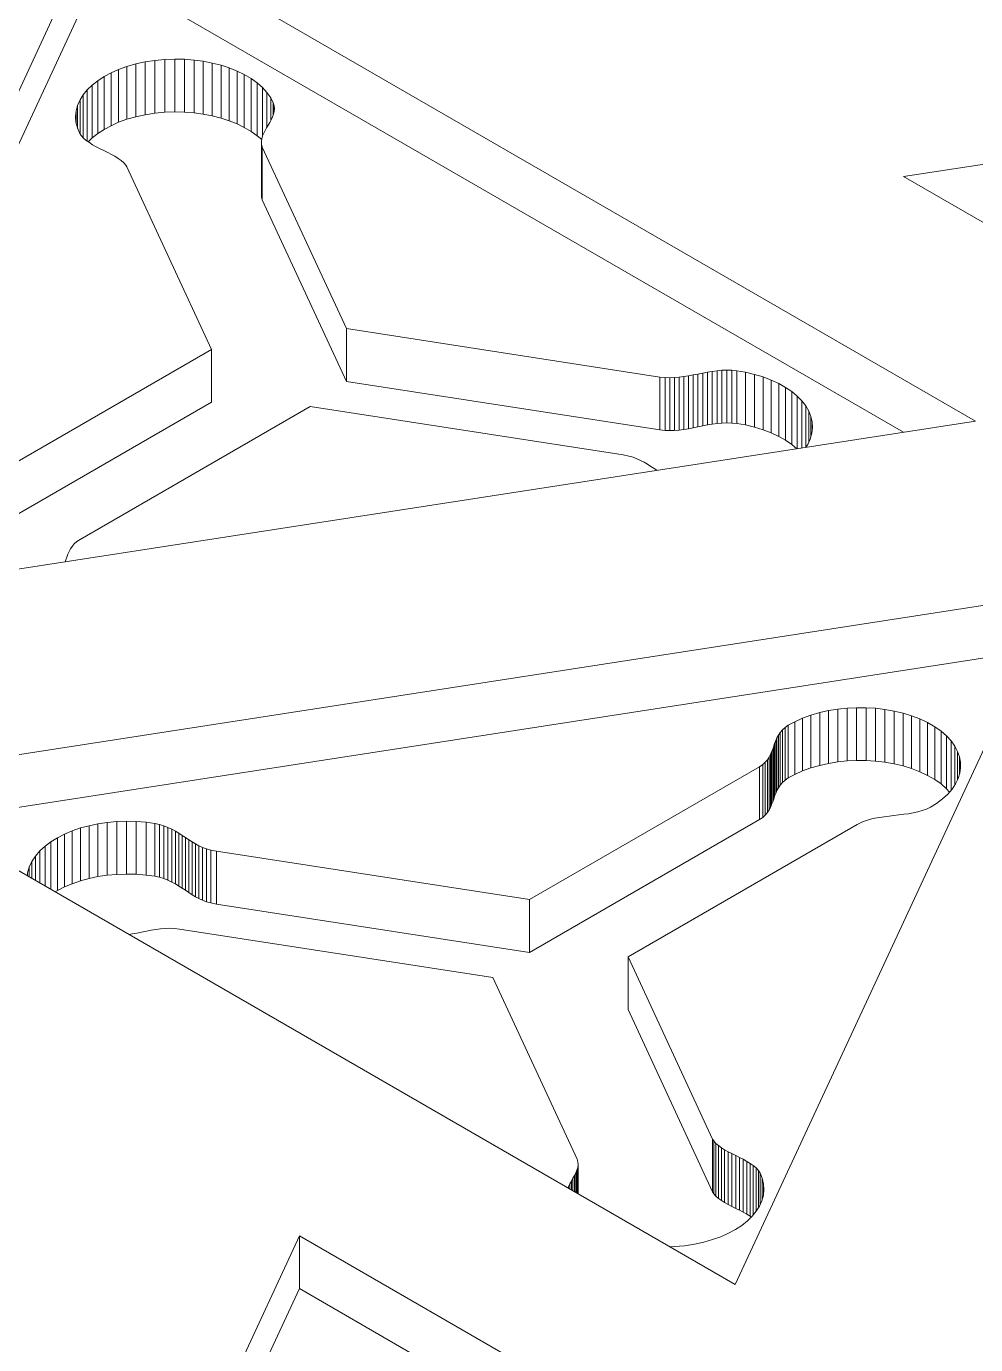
# Model space of a CAD drawing. Header units: inches. Extents: x 2.5 to 18.9, y 2.6 to 12.3.
# Drawn here: x 8.834 to 9.751, y 5.947 to 7.22 of the extents above; entities that cross this region are included whole.
import ezdxf

# ---------------------------------------------------------------- set-up
doc = ezdxf.new("R2010")
doc.units = ezdxf.units.IN
doc.header["$MEASUREMENT"] = 0

# ---------------------------------------------------------------- blocks, each defined once
blk = doc.blocks.new('A$C39963D99')
at = {"color": 0, "linetype": 'Continuous', "lineweight": 0, "extrusion": (3.33067e-16, 0.816497, 0.57735)}
for p, q in [((11.731, -3.9407), (12.0404, -3.2738)), ((12.0404, -3.2738), (12.8861, -3.762)), ((12.0404, -3.3248), (11.7565, -3.9367)), ((12.8164, -3.7728), (12.0404, -3.3248)), ((12.8165, -3.5259), (13.9716, -3.3472)), ((12.103, -3.4127), (12.1125, -3.4124)), ((12.1125, -3.4634), (12.1125, -3.4124)), ((12.1125, -3.4124), (12.1219, -3.4126)), ((12.1219, -3.4636), (12.1219, -3.4126)), ((12.1219, -3.4126), (12.1311, -3.4133)), ((12.051, -3.4257), (12.0583, -3.4224)), ((12.0583, -3.4224), (12.0663, -3.4195)), ((12.0583, -3.4734), (12.0583, -3.4224)), ((12.0663, -3.4195), (12.0748, -3.4171)), ((12.0663, -3.4705), (12.0663, -3.4195)), ((12.0748, -3.4171), (12.0839, -3.4151)), ((12.0748, -3.4681), (12.0748, -3.4171)), ((12.0839, -3.4151), (12.0934, -3.4136)), ((12.0839, -3.4661), (12.0839, -3.4151)), ((12.0934, -3.4136), (12.103, -3.4127)), ((12.0934, -3.4646), (12.0934, -3.4136)), ((12.103, -3.4637), (12.103, -3.4127)), ((12.1311, -3.4643), (12.1311, -3.4133)), ((12.1311, -3.4133), (12.1401, -3.4145)), ((12.1401, -3.4655), (12.1401, -3.4145)), ((12.1401, -3.4145), (12.1488, -3.4162)), ((12.1488, -3.4672), (12.1488, -3.4162)), ((12.1488, -3.4162), (12.1572, -3.4183)), ((12.1572, -3.4693), (12.1572, -3.4183)), ((12.1572, -3.4183), (12.1652, -3.4209)), ((12.1652, -3.4719), (12.1652, -3.4209)), ((12.1652, -3.4209), (12.1727, -3.4239)), ((12.1727, -3.475), (12.1727, -3.4239)), ((12.1727, -3.4239), (12.1797, -3.4273)), ((12.028, -3.4421), (12.0327, -3.4376)), ((12.0327, -3.4376), (12.0381, -3.4333)), ((12.0327, -3.4886), (12.0327, -3.4376)), ((12.0381, -3.4333), (12.0442, -3.4293)), ((12.0381, -3.4843), (12.0381, -3.4333)), ((12.0442, -3.4293), (12.051, -3.4257)), ((12.0442, -3.4803), (12.0442, -3.4293)), ((12.051, -3.4767), (12.051, -3.4257)), ((12.1797, -3.4784), (12.1797, -3.4273)), ((12.1797, -3.4273), (12.1862, -3.4312)), ((12.1862, -3.4822), (12.1862, -3.4312)), ((12.1862, -3.4312), (12.192, -3.4353)), ((12.192, -3.4864), (12.192, -3.4353)), ((12.192, -3.4353), (12.1972, -3.4398)), ((12.021, -3.4519), (12.0241, -3.4469)), ((12.0241, -3.4469), (12.028, -3.4421)), ((12.0241, -3.4885), (12.0241, -3.4469)), ((12.028, -3.4918), (12.028, -3.4421)), ((12.1972, -3.4872), (12.1972, -3.4398)), ((12.1972, -3.4398), (12.2016, -3.4447)), ((12.2016, -3.4781), (12.2016, -3.4447)), ((12.2016, -3.4447), (12.2052, -3.4499)), ((12.2052, -3.4717), (12.2052, -3.4499)), ((12.2052, -3.4499), (12.2077, -3.4546)), ((12.0167, -3.4678), (12.0172, -3.4624)), ((12.0172, -3.4624), (12.0187, -3.4571)), ((12.0172, -3.474), (12.0172, -3.4624)), ((12.0187, -3.4571), (12.021, -3.4519)), ((12.0187, -3.4795), (12.0187, -3.4571)), ((12.021, -3.4846), (12.021, -3.4519)), ((12.1125, -3.4634), (12.103, -3.4637)), ((12.1219, -3.4636), (12.1125, -3.4634)), ((12.2077, -3.466), (12.2077, -3.4546)), ((12.2077, -3.4546), (12.2085, -3.4574)), ((12.2085, -3.4629), (12.2079, -3.4656)), ((12.2085, -3.4629), (12.2085, -3.4574)), ((12.2085, -3.4574), (12.2088, -3.4601)), ((12.2088, -3.4601), (12.2085, -3.4629)), ((12.0171, -3.4733), (12.0167, -3.4678)), ((12.0184, -3.4788), (12.0171, -3.4733)), ((12.0583, -3.4734), (12.051, -3.4767)), ((12.0663, -3.4705), (12.0583, -3.4734)), ((12.0748, -3.4681), (12.0663, -3.4705)), ((12.0839, -3.4661), (12.0748, -3.4681)), ((12.0934, -3.4646), (12.0839, -3.4661)), ((12.103, -3.4637), (12.0934, -3.4646)), ((12.1311, -3.4643), (12.1219, -3.4636)), ((12.1401, -3.4655), (12.1311, -3.4643)), ((12.1488, -3.4672), (12.1401, -3.4655)), ((12.1572, -3.4693), (12.1488, -3.4672)), ((12.1652, -3.4719), (12.1572, -3.4693)), ((12.1727, -3.475), (12.1652, -3.4719)), ((12.1797, -3.4784), (12.1727, -3.475)), ((12.2027, -3.4762), (12.2012, -3.4788)), ((12.2042, -3.4736), (12.2027, -3.4762)), ((12.2056, -3.4709), (12.2042, -3.4736)), ((12.2069, -3.4683), (12.2056, -3.4709)), ((12.2079, -3.4656), (12.2069, -3.4683)), ((12.0204, -3.4836), (12.0184, -3.4788)), ((12.0221, -3.4863), (12.0204, -3.4836)), ((12.0243, -3.4887), (12.0221, -3.4863)), ((12.027, -3.491), (12.0243, -3.4887)), ((12.0327, -3.4886), (12.0289, -3.4924)), ((12.0381, -3.4843), (12.0327, -3.4886)), ((12.0442, -3.4803), (12.0381, -3.4843)), ((12.051, -3.4767), (12.0442, -3.4803)), ((12.1862, -3.4822), (12.1797, -3.4784)), ((12.192, -3.4864), (12.1862, -3.4822)), ((12.1965, -3.4902), (12.192, -3.4864)), ((12.1974, -3.4866), (12.1966, -3.4893)), ((12.1984, -3.484), (12.1974, -3.4866)), ((12.1997, -3.4814), (12.1984, -3.484)), ((12.2012, -3.4788), (12.1997, -3.4814)), ((12.03, -3.4931), (12.027, -3.491)), ((12.0332, -3.4952), (12.03, -3.4931)), ((12.0367, -3.4971), (12.0332, -3.4952)), ((12.0403, -3.499), (12.0367, -3.4971)), ((12.044, -3.5008), (12.0403, -3.499)), ((12.0477, -3.5026), (12.044, -3.5008)), ((12.1966, -3.4893), (12.1962, -3.4919)), ((12.1962, -3.5429), (12.1962, -3.4919)), ((12.1962, -3.4919), (12.1964, -3.4945)), ((12.1964, -3.5455), (12.1964, -3.4945)), ((12.1964, -3.4945), (12.1971, -3.4974)), ((12.1971, -3.5484), (12.1971, -3.4974)), ((12.1971, -3.4974), (12.2785, -3.6727)), ((12.0513, -3.5045), (12.0477, -3.5026)), ((12.0547, -3.5063), (12.0513, -3.5045)), ((12.0578, -3.5083), (12.0547, -3.5063)), ((12.0607, -3.5104), (12.0578, -3.5083)), ((12.0632, -3.5125), (12.0607, -3.5104)), ((12.0652, -3.5149), (12.0632, -3.5125)), ((12.0663, -3.5166), (12.0652, -3.5149)), ((12.148, -3.6928), (12.0663, -3.5166)), ((13.6621, -4.0141), (12.8165, -3.5259)), ((12.1964, -3.5455), (12.1962, -3.5429)), ((12.1971, -3.5484), (12.1964, -3.5455)), ((12.2785, -3.7237), (12.1971, -3.5484)), ((12.2785, -3.7237), (12.2785, -3.6727)), ((12.2785, -3.6727), (12.5812, -3.7195)), ((11.9267, -3.8206), (12.148, -3.6928)), ((12.148, -3.7438), (12.148, -3.6928)), ((12.6088, -3.7184), (12.6133, -3.7175)), ((12.6133, -3.7175), (12.6179, -3.7166)), ((12.6133, -3.7685), (12.6133, -3.7175)), ((12.6179, -3.7166), (12.6225, -3.7157)), ((12.6179, -3.7676), (12.6179, -3.7166)), ((12.6225, -3.7157), (12.6271, -3.7148)), ((12.6225, -3.7667), (12.6225, -3.7157)), ((12.6271, -3.7148), (12.6317, -3.714)), ((12.6271, -3.7658), (12.6271, -3.7148)), ((12.6317, -3.714), (12.6364, -3.7134)), ((12.6317, -3.7651), (12.6317, -3.714)), ((12.6364, -3.7134), (12.6411, -3.713)), ((12.6364, -3.7644), (12.6364, -3.7134)), ((12.6411, -3.713), (12.6458, -3.7128)), ((12.6411, -3.764), (12.6411, -3.713)), ((12.6458, -3.7638), (12.6458, -3.7128)), ((12.6458, -3.7128), (12.6506, -3.7129)), ((12.6506, -3.7639), (12.6506, -3.7129)), ((12.6506, -3.7129), (12.6554, -3.7134)), ((12.6554, -3.7644), (12.6554, -3.7134)), ((12.6554, -3.7134), (12.6637, -3.7148)), ((12.6637, -3.7658), (12.6637, -3.7148)), ((12.6637, -3.7148), (12.6726, -3.7169)), ((12.6726, -3.7679), (12.6726, -3.7169)), ((12.6726, -3.7169), (12.681, -3.7194)), ((12.5812, -3.7706), (12.2785, -3.7237)), ((12.5812, -3.7706), (12.5812, -3.7195)), ((12.5812, -3.7195), (12.5862, -3.7201)), ((12.5862, -3.7711), (12.5862, -3.7201)), ((12.5862, -3.7201), (12.5907, -3.7203)), ((12.5907, -3.7203), (12.5952, -3.7201)), ((12.5907, -3.7713), (12.5907, -3.7203)), ((12.5952, -3.7201), (12.5997, -3.7197)), ((12.5952, -3.7711), (12.5952, -3.7201)), ((12.5997, -3.7197), (12.6042, -3.7191)), ((12.5997, -3.7707), (12.5997, -3.7197)), ((12.6042, -3.7191), (12.6088, -3.7184)), ((12.6042, -3.7701), (12.6042, -3.7191)), ((12.6088, -3.7694), (12.6088, -3.7184)), ((12.681, -3.7705), (12.681, -3.7194)), ((12.681, -3.7194), (12.6888, -3.7224)), ((12.6888, -3.7735), (12.6888, -3.7224)), ((12.6888, -3.7224), (12.6961, -3.7258)), ((12.6961, -3.7768), (12.6961, -3.7258)), ((12.6961, -3.7258), (12.7026, -3.7295)), ((12.7026, -3.7806), (12.7026, -3.7295)), ((12.7026, -3.7295), (12.7086, -3.7336)), ((12.7086, -3.7846), (12.7086, -3.7336)), ((12.7086, -3.7336), (12.7138, -3.7379)), ((12.7138, -3.7886), (12.7138, -3.7379)), ((12.7138, -3.7379), (12.7183, -3.7426)), ((12.7183, -3.7879), (12.7183, -3.7426)), ((12.7183, -3.7426), (12.722, -3.7474)), ((12.148, -3.7438), (11.9267, -3.8716)), ((12.2433, -3.7479), (12.021, -3.8763)), ((12.5457, -3.7947), (12.2433, -3.7479)), ((12.722, -3.7874), (12.722, -3.7474)), ((12.722, -3.7474), (12.7249, -3.7524)), ((12.7249, -3.7826), (12.7249, -3.7524)), ((12.7249, -3.7524), (12.727, -3.7576)), ((12.8861, -3.762), (11.731, -3.9407)), ((12.6133, -3.7685), (12.6088, -3.7694)), ((12.6179, -3.7676), (12.6133, -3.7685)), ((12.6225, -3.7667), (12.6179, -3.7676)), ((12.6271, -3.7658), (12.6225, -3.7667)), ((12.6317, -3.7651), (12.6271, -3.7658)), ((12.6364, -3.7644), (12.6317, -3.7651)), ((12.6411, -3.764), (12.6364, -3.7644)), ((12.6458, -3.7638), (12.6411, -3.764)), ((12.6506, -3.7639), (12.6458, -3.7638)), ((12.6554, -3.7644), (12.6506, -3.7639)), ((12.6637, -3.7658), (12.6554, -3.7644)), ((12.6726, -3.7679), (12.6637, -3.7658)), ((12.681, -3.7705), (12.6726, -3.7679)), ((12.727, -3.7772), (12.727, -3.7576)), ((12.727, -3.7576), (12.7283, -3.7629)), ((12.7286, -3.7684), (12.728, -3.7738)), ((12.7283, -3.7714), (12.7283, -3.7629)), ((12.7283, -3.7629), (12.7286, -3.7684)), ((12.5862, -3.7711), (12.5812, -3.7706)), ((12.5907, -3.7713), (12.5862, -3.7711)), ((12.5952, -3.7711), (12.5907, -3.7713)), ((12.5997, -3.7707), (12.5952, -3.7711)), ((12.6042, -3.7701), (12.5997, -3.7707)), ((12.6088, -3.7694), (12.6042, -3.7701)), ((12.6888, -3.7735), (12.681, -3.7705)), ((12.6961, -3.7768), (12.6888, -3.7735)), ((12.7026, -3.7806), (12.6961, -3.7768)), ((12.7086, -3.7846), (12.7026, -3.7806)), ((12.7264, -3.7794), (12.7239, -3.7848)), ((12.728, -3.7738), (12.7264, -3.7794)), ((12.7135, -3.7887), (12.7086, -3.7846)), ((12.7239, -3.7848), (12.7222, -3.7873)), ((12.5512, -3.7958), (12.5457, -3.7947)), ((12.5552, -3.7969), (12.5512, -3.7958)), ((12.559, -3.7984), (12.5552, -3.7969)), ((12.5625, -3.8), (12.559, -3.7984)), ((12.5659, -3.8018), (12.5625, -3.8)), ((12.5692, -3.8038), (12.5659, -3.8018)), ((12.5724, -3.8058), (12.5692, -3.8038)), ((12.5755, -3.8079), (12.5724, -3.8058)), ((12.5781, -3.8096), (12.5755, -3.8079)), ((12.0134, -3.8831), (12.0117, -3.8855)), ((12.0154, -3.8807), (12.0134, -3.8831)), ((12.0178, -3.8785), (12.0154, -3.8807)), ((12.021, -3.8763), (12.0178, -3.8785)), ((12.0073, -3.8962), (12.0067, -3.898)), ((12.0083, -3.8934), (12.0073, -3.8962)), ((12.0093, -3.8907), (12.0083, -3.8934)), ((12.0104, -3.8881), (12.0093, -3.8907)), ((12.0117, -3.8855), (12.0104, -3.8881)), ((11.8084, -4.1079), (12.9635, -3.9292)), ((12.9635, -3.9292), (12.654, -4.5961)), ((12.938, -3.9842), (11.8781, -4.1481)), ((12.7114, -4.0524), (12.719, -4.0489)), ((12.719, -4.0489), (12.7271, -4.046)), ((12.719, -4.1), (12.719, -4.0489)), ((12.7271, -4.046), (12.7355, -4.0436)), ((12.7271, -4.097), (12.7271, -4.046)), ((12.7355, -4.0436), (12.7441, -4.0417)), ((12.7355, -4.0946), (12.7355, -4.0436)), ((12.7441, -4.0417), (12.753, -4.0402)), ((12.7441, -4.0927), (12.7441, -4.0417)), ((12.753, -4.0402), (12.7621, -4.0393)), ((12.753, -4.0913), (12.753, -4.0402)), ((12.7621, -4.0393), (12.7712, -4.0389)), ((12.7621, -4.0903), (12.7621, -4.0393)), ((12.7712, -4.0899), (12.7712, -4.0389)), ((12.7712, -4.0389), (12.7804, -4.0389)), ((12.7804, -4.09), (12.7804, -4.0389)), ((12.7804, -4.0389), (12.7895, -4.0395)), ((12.7895, -4.0905), (12.7895, -4.0395)), ((12.7895, -4.0395), (12.7985, -4.0405)), ((12.7985, -4.0916), (12.7985, -4.0405)), ((12.7985, -4.0405), (12.8074, -4.0421)), ((12.8074, -4.0931), (12.8074, -4.0421)), ((12.8074, -4.0421), (12.816, -4.0441)), ((12.816, -4.0952), (12.816, -4.0441)), ((12.816, -4.0441), (12.8243, -4.0467)), ((12.8243, -4.0977), (12.8243, -4.0467)), ((12.8243, -4.0467), (12.8322, -4.0497)), ((12.6973, -4.0627), (12.6995, -4.0603)), ((12.6995, -4.0603), (12.7021, -4.058)), ((12.6995, -4.1113), (12.6995, -4.0603)), ((12.7021, -4.058), (12.7052, -4.0558)), ((12.7021, -4.109), (12.7021, -4.058)), ((12.7052, -4.0558), (12.7114, -4.0524)), ((12.7052, -4.1068), (12.7052, -4.0558)), ((12.7114, -4.1034), (12.7114, -4.0524)), ((12.8322, -4.1008), (12.8322, -4.0497)), ((12.8322, -4.0497), (12.8397, -4.0533)), ((12.8397, -4.1043), (12.8397, -4.0533)), ((12.8397, -4.0533), (12.8467, -4.0573)), ((12.8467, -4.1083), (12.8467, -4.0573)), ((12.8467, -4.0573), (12.8528, -4.0616)), ((12.8528, -4.1126), (12.8528, -4.0616)), ((12.8528, -4.0616), (12.8581, -4.0662)), ((12.6911, -4.0761), (12.692, -4.0733)), ((12.692, -4.0733), (12.693, -4.0706)), ((12.692, -4.1244), (12.692, -4.0733)), ((12.693, -4.0706), (12.6942, -4.0679)), ((12.693, -4.1217), (12.693, -4.0706)), ((12.6942, -4.0679), (12.6956, -4.0653)), ((12.6942, -4.119), (12.6942, -4.0679)), ((12.6956, -4.0653), (12.6973, -4.0627)), ((12.6956, -4.1163), (12.6956, -4.0653)), ((12.6973, -4.1138), (12.6973, -4.0627)), ((12.8581, -4.1172), (12.8581, -4.0662)), ((12.8581, -4.0662), (12.8625, -4.071)), ((12.8625, -4.1186), (12.8625, -4.071)), ((12.8625, -4.071), (12.866, -4.076)), ((12.685, -4.0892), (12.6867, -4.0867)), ((12.6867, -4.0867), (12.688, -4.0841)), ((12.6867, -4.1377), (12.6867, -4.0867)), ((12.688, -4.0841), (12.6891, -4.0815)), ((12.688, -4.1352), (12.688, -4.0841)), ((12.6891, -4.0815), (12.6901, -4.0788)), ((12.6891, -4.1325), (12.6891, -4.0815)), ((12.6901, -4.0788), (12.6911, -4.0761)), ((12.6901, -4.1298), (12.6901, -4.0788)), ((12.6911, -4.1271), (12.6911, -4.0761)), ((12.866, -4.1136), (12.866, -4.076)), ((12.866, -4.076), (12.8687, -4.0811)), ((12.8687, -4.1084), (12.8687, -4.0811)), ((12.8687, -4.0811), (12.8705, -4.0863)), ((12.8705, -4.1032), (12.8705, -4.0863)), ((12.8705, -4.0863), (12.8715, -4.0915)), ((12.4551, -4.2243), (12.6774, -4.0959)), ((12.6774, -4.0959), (12.6806, -4.0937)), ((12.6774, -4.1469), (12.6774, -4.0959)), ((12.6806, -4.0937), (12.683, -4.0915)), ((12.6806, -4.1448), (12.6806, -4.0937)), ((12.683, -4.0915), (12.685, -4.0892)), ((12.683, -4.1426), (12.683, -4.0915)), ((12.685, -4.1402), (12.685, -4.0892)), ((12.719, -4.1), (12.7114, -4.1034)), ((12.7271, -4.097), (12.719, -4.1)), ((12.7355, -4.0946), (12.7271, -4.097)), ((12.7441, -4.0927), (12.7355, -4.0946)), ((12.753, -4.0913), (12.7441, -4.0927)), ((12.7621, -4.0903), (12.753, -4.0913)), ((12.7712, -4.0899), (12.7621, -4.0903)), ((12.7804, -4.09), (12.7712, -4.0899)), ((12.7895, -4.0905), (12.7804, -4.09)), ((12.7985, -4.0916), (12.7895, -4.0905)), ((12.8074, -4.0931), (12.7985, -4.0916)), ((12.816, -4.0952), (12.8074, -4.0931)), ((12.8243, -4.0977), (12.816, -4.0952)), ((12.8322, -4.1008), (12.8243, -4.0977)), ((12.8716, -4.0968), (12.8709, -4.1021)), ((12.8715, -4.0976), (12.8715, -4.0915)), ((12.8715, -4.0915), (12.8716, -4.0968)), ((12.654, -4.5961), (11.8084, -4.1079)), ((12.6995, -4.1113), (12.6973, -4.1138)), ((12.7021, -4.109), (12.6995, -4.1113)), ((12.7052, -4.1068), (12.7021, -4.109)), ((12.7114, -4.1034), (12.7052, -4.1068)), ((12.8397, -4.1043), (12.8322, -4.1008)), ((12.8467, -4.1083), (12.8397, -4.1043)), ((12.8528, -4.1126), (12.8467, -4.1083)), ((12.8581, -4.1172), (12.8528, -4.1126)), ((12.8668, -4.1125), (12.8634, -4.1175)), ((12.8693, -4.1073), (12.8668, -4.1125)), ((12.8709, -4.1021), (12.8693, -4.1073)), ((12.692, -4.1244), (12.6911, -4.1271)), ((12.693, -4.1217), (12.692, -4.1244)), ((12.6942, -4.119), (12.693, -4.1217)), ((12.6956, -4.1163), (12.6942, -4.119)), ((12.6973, -4.1138), (12.6956, -4.1163)), ((12.8592, -4.1223), (12.8542, -4.127)), ((12.861, -4.1204), (12.8581, -4.1172)), ((12.8634, -4.1175), (12.8592, -4.1223)), ((12.6867, -4.1377), (12.685, -4.1402)), ((12.688, -4.1352), (12.6867, -4.1377)), ((12.6891, -4.1325), (12.688, -4.1352)), ((12.6901, -4.1298), (12.6891, -4.1325)), ((12.6911, -4.1271), (12.6901, -4.1298)), ((12.8346, -4.1382), (12.8303, -4.1395)), ((12.8386, -4.1368), (12.8346, -4.1382)), ((12.8424, -4.135), (12.8386, -4.1368)), ((12.8483, -4.1314), (12.8424, -4.135)), ((12.8542, -4.127), (12.8483, -4.1314)), ((12.0297, -4.1529), (12.0383, -4.1511)), ((12.0383, -4.1511), (12.0472, -4.1497)), ((12.0383, -4.2021), (12.0383, -4.1511)), ((12.0472, -4.1497), (12.0564, -4.1489)), ((12.0472, -4.2008), (12.0472, -4.1497)), ((12.0564, -4.1489), (12.0658, -4.1486)), ((12.0564, -4.1999), (12.0564, -4.1489)), ((12.0658, -4.1996), (12.0658, -4.1486)), ((12.0658, -4.1486), (12.0752, -4.1488)), ((12.0752, -4.1998), (12.0752, -4.1488)), ((12.0752, -4.1488), (12.0848, -4.1496)), ((12.0848, -4.2006), (12.0848, -4.1496)), ((12.0848, -4.1496), (12.0932, -4.1507)), ((12.0932, -4.2017), (12.0932, -4.1507)), ((12.0932, -4.1507), (12.0977, -4.1517)), ((12.6774, -4.1469), (12.4551, -4.2753)), ((12.6806, -4.1448), (12.6774, -4.1469)), ((12.683, -4.1426), (12.6806, -4.1448)), ((12.685, -4.1402), (12.683, -4.1426)), ((12.7769, -4.1491), (12.7717, -4.1517)), ((12.7806, -4.1477), (12.7769, -4.1491)), ((12.7847, -4.1465), (12.7806, -4.1477)), ((12.7889, -4.1456), (12.7847, -4.1465)), ((12.7933, -4.1448), (12.7889, -4.1456)), ((12.7979, -4.1442), (12.7933, -4.1448)), ((12.8025, -4.1436), (12.7979, -4.1442)), ((12.8072, -4.1431), (12.8025, -4.1436)), ((12.812, -4.1425), (12.8072, -4.1431)), ((12.8167, -4.1419), (12.812, -4.1425)), ((12.8213, -4.1413), (12.8167, -4.1419)), ((12.8259, -4.1405), (12.8213, -4.1413)), ((12.8303, -4.1395), (12.8259, -4.1405)), ((11.9992, -4.1645), (12.0061, -4.161)), ((12.0061, -4.161), (12.0135, -4.1578)), ((12.0061, -4.212), (12.0061, -4.161)), ((12.0135, -4.1578), (12.0214, -4.1551)), ((12.0135, -4.2089), (12.0135, -4.1578)), ((12.0214, -4.1551), (12.0297, -4.1529)), ((12.0214, -4.2062), (12.0214, -4.1551)), ((12.0297, -4.2039), (12.0297, -4.1529)), ((12.0977, -4.2027), (12.0977, -4.1517)), ((12.0977, -4.1517), (12.102, -4.153)), ((12.102, -4.204), (12.102, -4.153)), ((12.102, -4.153), (12.1059, -4.1545)), ((12.1059, -4.2055), (12.1059, -4.1545)), ((12.1059, -4.1545), (12.1096, -4.1562)), ((12.1096, -4.2073), (12.1096, -4.1562)), ((12.1096, -4.1562), (12.1131, -4.1581)), ((12.1131, -4.2091), (12.1131, -4.1581)), ((12.1131, -4.1581), (12.1165, -4.1601)), ((12.1165, -4.2112), (12.1165, -4.1601)), ((12.1165, -4.1601), (12.1197, -4.1622)), ((12.1197, -4.2132), (12.1197, -4.1622)), ((12.1197, -4.1622), (12.1229, -4.1643)), ((12.7717, -4.1517), (12.5504, -4.2795)), ((11.9822, -4.1772), (11.9872, -4.1726)), ((11.9872, -4.1726), (11.9928, -4.1684)), ((11.9872, -4.2111), (11.9872, -4.1726)), ((11.9928, -4.1684), (11.9992, -4.1645)), ((11.9928, -4.2144), (11.9928, -4.1684)), ((11.9992, -4.2155), (11.9992, -4.1645)), ((12.1229, -4.2153), (12.1229, -4.1643)), ((12.1229, -4.1643), (12.126, -4.1664)), ((12.126, -4.2174), (12.126, -4.1664)), ((12.126, -4.1664), (12.1292, -4.1685)), ((12.1292, -4.2195), (12.1292, -4.1685)), ((12.1292, -4.1685), (12.1325, -4.1704)), ((12.1325, -4.2215), (12.1325, -4.1704)), ((12.1325, -4.1704), (12.1359, -4.1722)), ((12.1359, -4.2233), (12.1359, -4.1722)), ((12.1359, -4.1722), (12.1394, -4.1739)), ((12.1394, -4.2249), (12.1394, -4.1739)), ((12.1394, -4.1739), (12.1432, -4.1753)), ((12.1432, -4.2263), (12.1432, -4.1753)), ((12.1432, -4.1753), (12.1472, -4.1765)), ((12.1472, -4.2275), (12.1472, -4.1765)), ((12.1472, -4.1765), (12.1527, -4.1775)), ((11.972, -4.1929), (11.9745, -4.1874)), ((11.9745, -4.1874), (11.978, -4.1822)), ((11.9745, -4.2038), (11.9745, -4.1874)), ((11.978, -4.1822), (11.9822, -4.1772)), ((11.978, -4.2058), (11.978, -4.1822)), ((11.9822, -4.2082), (11.9822, -4.1772)), ((12.1527, -4.2286), (12.1527, -4.1775)), ((12.1527, -4.1775), (12.4551, -4.2243)), ((11.9701, -4.2012), (11.9704, -4.1984)), ((11.9704, -4.1984), (11.972, -4.1929)), ((11.9704, -4.2014), (11.9704, -4.1984)), ((11.972, -4.2023), (11.972, -4.1929)), ((12.0383, -4.2021), (12.0297, -4.2039)), ((12.0472, -4.2008), (12.0383, -4.2021)), ((12.0564, -4.1999), (12.0472, -4.2008)), ((12.0658, -4.1996), (12.0564, -4.1999)), ((12.0752, -4.1998), (12.0658, -4.1996)), ((12.0848, -4.2006), (12.0752, -4.1998)), ((12.0932, -4.2017), (12.0848, -4.2006)), ((12.0977, -4.2027), (12.0932, -4.2017)), ((12.0061, -4.212), (11.9992, -4.2155)), ((12.0135, -4.2089), (12.0061, -4.212)), ((12.0214, -4.2062), (12.0135, -4.2089)), ((12.0297, -4.2039), (12.0214, -4.2062)), ((12.102, -4.204), (12.0977, -4.2027)), ((12.1059, -4.2055), (12.102, -4.204)), ((12.1096, -4.2073), (12.1059, -4.2055)), ((12.1131, -4.2091), (12.1096, -4.2073)), ((12.1165, -4.2112), (12.1131, -4.2091)), ((12.1197, -4.2132), (12.1165, -4.2112)), ((12.1229, -4.2153), (12.1197, -4.2132)), ((11.9992, -4.2155), (11.9971, -4.2168)), ((12.126, -4.2174), (12.1229, -4.2153)), ((12.1292, -4.2195), (12.126, -4.2174)), ((12.1325, -4.2215), (12.1292, -4.2195)), ((12.1359, -4.2233), (12.1325, -4.2215)), ((12.1394, -4.2249), (12.1359, -4.2233)), ((12.1432, -4.2263), (12.1394, -4.2249)), ((12.1472, -4.2275), (12.1432, -4.2263)), ((12.1527, -4.2286), (12.1472, -4.2275)), ((12.4551, -4.2753), (12.4551, -4.2243)), ((12.4551, -4.2753), (12.1527, -4.2286)), ((12.0987, -4.2525), (12.0942, -4.2531)), ((12.1032, -4.2521), (12.0987, -4.2525)), ((12.1077, -4.252), (12.1032, -4.2521)), ((12.1122, -4.2521), (12.1077, -4.252)), ((12.1172, -4.2527), (12.1122, -4.2521)), ((12.4199, -4.2996), (12.1172, -4.2527)), ((12.0713, -4.2574), (12.0683, -4.2579)), ((12.0759, -4.2566), (12.0713, -4.2574)), ((12.0805, -4.2557), (12.0759, -4.2566)), ((12.0851, -4.2547), (12.0805, -4.2557)), ((12.0896, -4.2539), (12.0851, -4.2547)), ((12.0942, -4.2531), (12.0896, -4.2539)), ((12.5504, -4.3305), (12.5504, -4.2795)), ((12.5504, -4.2795), (12.6321, -4.4556)), ((12.5013, -4.4749), (12.4199, -4.2996)), ((12.6321, -4.5066), (12.5504, -4.3305)), ((12.6321, -4.5066), (12.6321, -4.4556)), ((12.6321, -4.4556), (12.6332, -4.4574)), ((12.6332, -4.5084), (12.6332, -4.4574)), ((12.6332, -4.4574), (12.6352, -4.4597)), ((12.6352, -4.5107), (12.6352, -4.4597)), ((12.6352, -4.4597), (12.6377, -4.4619)), ((12.6377, -4.5129), (12.6377, -4.4619)), ((12.6377, -4.4619), (12.6406, -4.4639)), ((12.6406, -4.515), (12.6406, -4.4639)), ((12.6406, -4.4639), (12.6437, -4.4659)), ((12.6437, -4.5169), (12.6437, -4.4659)), ((12.6437, -4.4659), (12.6471, -4.4678)), ((12.6471, -4.5188), (12.6471, -4.4678)), ((12.6471, -4.4678), (12.6507, -4.4696)), ((12.502, -4.4777), (12.5013, -4.4749)), ((12.5018, -4.483), (12.5022, -4.4804)), ((12.5022, -4.4804), (12.502, -4.4777)), ((12.5022, -4.5084), (12.5022, -4.4804)), ((12.6507, -4.5207), (12.6507, -4.4696)), ((12.6507, -4.4696), (12.6544, -4.4714)), ((12.6544, -4.5225), (12.6544, -4.4714)), ((12.6544, -4.4714), (12.6581, -4.4733)), ((12.6581, -4.5243), (12.6581, -4.4733)), ((12.6581, -4.4733), (12.6617, -4.4751)), ((12.6617, -4.5262), (12.6617, -4.4751)), ((12.6617, -4.4751), (12.6652, -4.4771)), ((12.6652, -4.5281), (12.6652, -4.4771)), ((12.6652, -4.4771), (12.6684, -4.4791)), ((12.6684, -4.5301), (12.6684, -4.4791)), ((12.6684, -4.4791), (12.6714, -4.4812)), ((12.6714, -4.5288), (12.6714, -4.4812)), ((12.6714, -4.4812), (12.6741, -4.4835)), ((12.4957, -4.4961), (12.4972, -4.4934)), ((12.4972, -4.4934), (12.4987, -4.4908)), ((12.4972, -4.5056), (12.4972, -4.4934)), ((12.4987, -4.4908), (12.5, -4.4882)), ((12.4987, -4.5064), (12.4987, -4.4908)), ((12.5, -4.4882), (12.501, -4.4856)), ((12.5, -4.5071), (12.5, -4.4882)), ((12.501, -4.4856), (12.5018, -4.483)), ((12.501, -4.5078), (12.501, -4.4856)), ((12.5018, -4.5082), (12.5018, -4.483)), ((12.6741, -4.5256), (12.6741, -4.4835)), ((12.6741, -4.4835), (12.6763, -4.486)), ((12.6763, -4.5221), (12.6763, -4.486)), ((12.6763, -4.486), (12.678, -4.4886)), ((12.678, -4.5189), (12.678, -4.4886)), ((12.678, -4.4886), (12.68, -4.4935)), ((12.68, -4.514), (12.68, -4.4935)), ((12.68, -4.4935), (12.6813, -4.499)), ((12.4921, -4.5026), (12.4928, -4.5013)), ((12.4928, -4.5013), (12.4942, -4.4987)), ((12.4928, -4.503), (12.4928, -4.5013)), ((12.4942, -4.4987), (12.4957, -4.4961)), ((12.4942, -4.5038), (12.4942, -4.4987)), ((12.4957, -4.5047), (12.4957, -4.4961)), ((12.6332, -4.5084), (12.6321, -4.5066)), ((12.6817, -4.5045), (12.6812, -4.5099)), ((12.6813, -4.508), (12.6813, -4.499)), ((12.6813, -4.499), (12.6817, -4.5045)), ((12.6352, -4.5107), (12.6332, -4.5084)), ((12.6377, -4.5129), (12.6352, -4.5107)), ((12.6406, -4.515), (12.6377, -4.5129)), ((12.6437, -4.5169), (12.6406, -4.515)), ((12.6471, -4.5188), (12.6437, -4.5169)), ((12.6507, -4.5207), (12.6471, -4.5188)), ((12.6774, -4.5203), (12.6743, -4.5253)), ((12.6797, -4.5152), (12.6774, -4.5203)), ((12.6812, -4.5099), (12.6797, -4.5152)), ((12.6544, -4.5225), (12.6507, -4.5207)), ((12.6581, -4.5243), (12.6544, -4.5225)), ((12.6617, -4.5262), (12.6581, -4.5243)), ((12.6652, -4.5281), (12.6617, -4.5262)), ((12.6684, -4.5301), (12.6652, -4.5281)), ((12.6704, -4.5301), (12.6657, -4.5347)), ((12.6695, -4.5309), (12.6684, -4.5301)), ((12.6743, -4.5253), (12.6704, -4.5301)), ((12.6542, -4.5429), (12.6474, -4.5466)), ((12.6603, -4.539), (12.6542, -4.5429)), ((12.6657, -4.5347), (12.6603, -4.539)), ((11.9235, -5.2159), (12.2329, -4.549)), ((12.2329, -4.6), (12.2329, -4.549)), ((12.2329, -4.549), (13.0786, -5.0372)), ((12.605, -4.5586), (12.5954, -4.5595)), ((12.6145, -4.5572), (12.605, -4.5586)), ((12.6236, -4.5552), (12.6145, -4.5572)), ((12.6321, -4.5527), (12.6236, -4.5552)), ((12.6401, -4.5499), (12.6321, -4.5527)), ((12.6474, -4.5466), (12.6401, -4.5499)), ((12.5954, -4.5595), (12.591, -4.5597)), ((12.2329, -4.6), (11.949, -5.2119)), ((13.0089, -5.048), (12.2329, -4.6))]:
    blk.add_line(p, q, dxfattribs=at)

msp = doc.modelspace()

# ---------------------------------------------------------------- block references
msp.add_blockref('A$C39963D99', (-3.1356, 10.6011))

doc.saveas('drawing.dxf')
